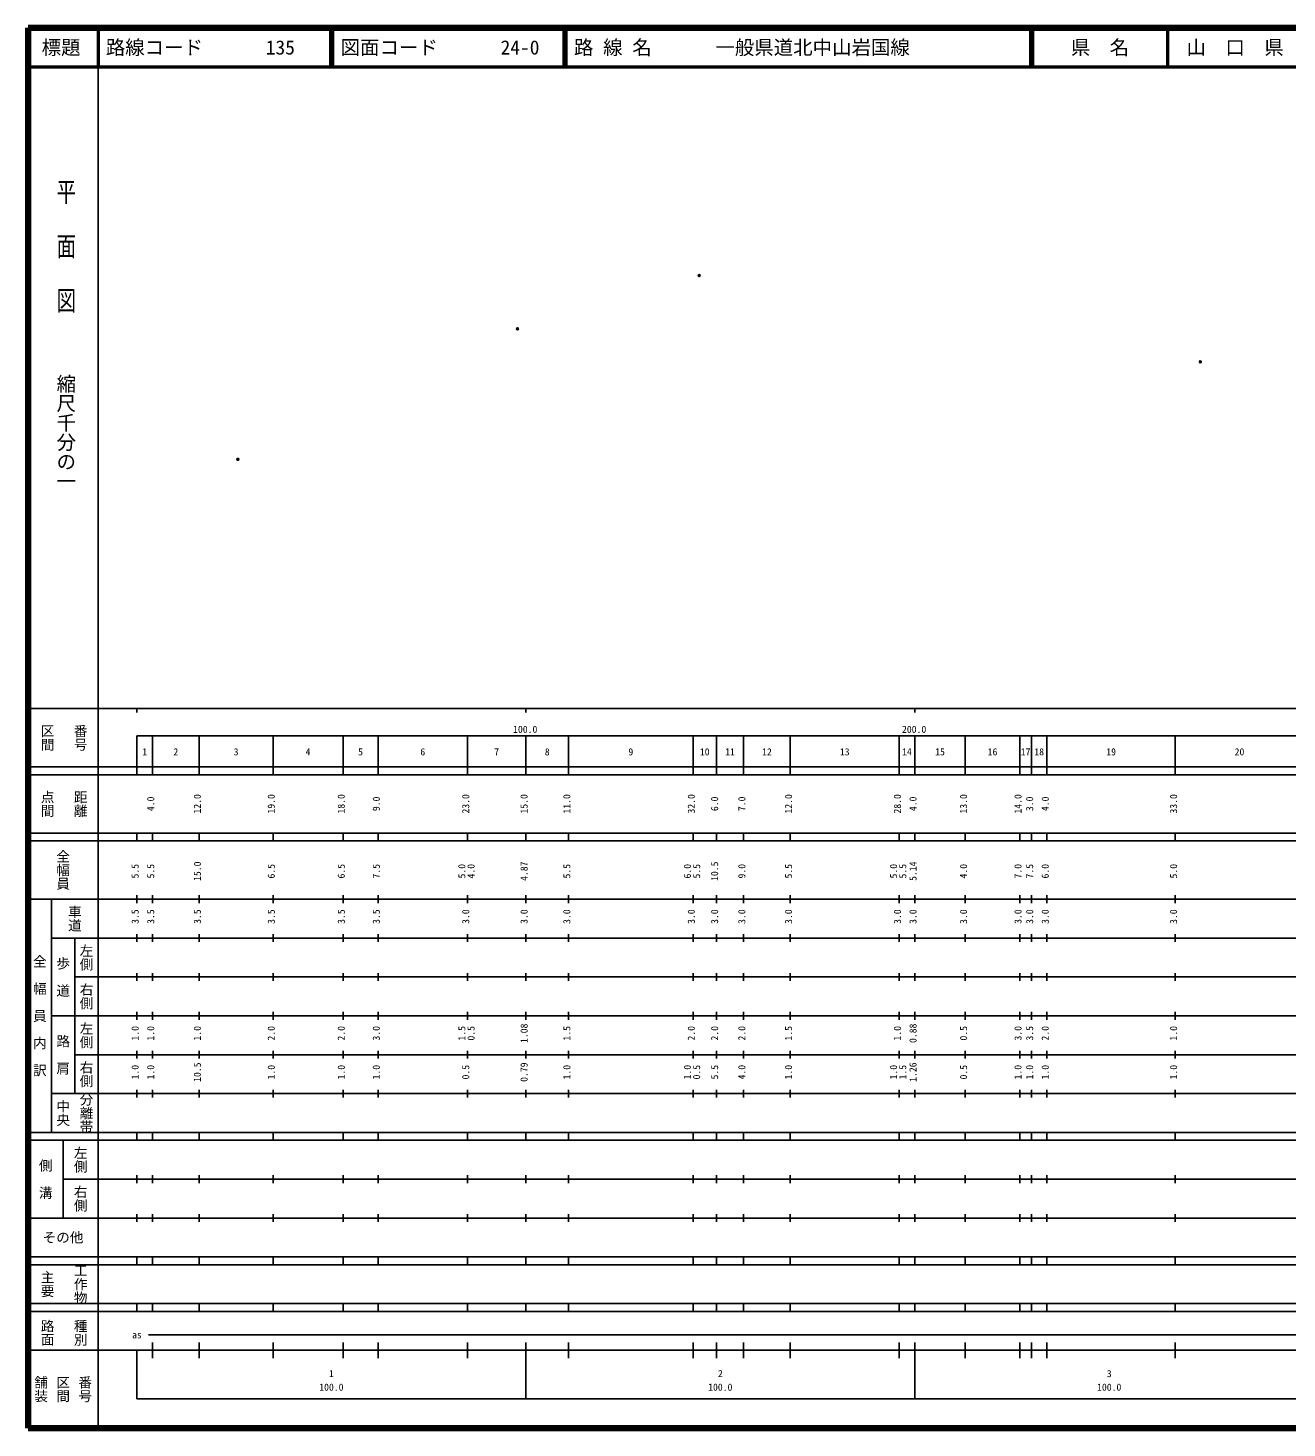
# Model space of a CAD drawing. Units: millimetres on the paper. Extents: x 40 to 680, y 20 to 380.
# Drawn here: x 40 to 363.7, y 20 to 380 of the extents above; entities that cross this region are included whole.
import ezdxf
from ezdxf.enums import TextEntityAlignment as Align

# ---------------------------------------------------------------- set-up
doc = ezdxf.new("R2010")
doc.units = ezdxf.units.MM
doc.header["$PDMODE"] = 32
doc.header["$PDSIZE"] = 0.5
doc.layers.add('M-OTRS', color=6, linetype='Continuous')
doc.layers.add('M-TTL-TXT', color=7, linetype='Continuous')
for name, color, linetype, lineweight in [('M-TTL', 2, 'Continuous', 140), ('M-TTL-BAND', 7, 'Continuous', 25), ('M-TTL-LINE', 7, 'Continuous', 50)]:
    doc.layers.add(name, color=color, linetype=linetype, lineweight=lineweight)
doc.styles.add('@ＭＳ ゴシック', font='')
doc.styles.add('ＭＳ ゴシック', font='')
doc.styles.get('@ＭＳ ゴシック').set_extended_font_data('@MS Gothic')
doc.styles.get('ＭＳ ゴシック').set_extended_font_data('MS Gothic')

msp = doc.modelspace()

# ---------------------------------------------------------------- linework, layer by layer
at = {"layer": 'M-OTRS'}
for p in [(212.58, 316.325), (165.884, 302.642), (341.427, 294.184), (93.953, 269.082)]:
    msp.add_point(p, dxfattribs=at)
at = {"layer": 'M-TTL'}
for p, q in [((40, 380), (40, 20)), ((680, 380), (40, 380)), ((40, 20), (680, 20))]:
    msp.add_line(p, q, dxfattribs=at)
at = {"layer": 'M-TTL-BAND'}
for p, q in [((58, 370), (58, 20)), ((40, 205), (579, 205)), ((68, 205), (68, 204)), ((168, 205), (168, 204)), ((268, 205), (268, 204)), ((68, 198), (579, 198)), ((68, 198), (68, 188)), ((72, 188), (72, 198)), ((84, 188), (84, 198)), ((103, 188), (103, 198)), ((121, 188), (121, 198)), ((130, 188), (130, 198)), ((153, 188), (153, 198)), ((168, 188), (168, 198)), ((179, 188), (179, 198)), ((211, 188), (211, 198)), ((217, 188), (217, 198)), ((224, 188), (224, 198)), ((236, 188), (236, 198)), ((264, 188), (264, 198)), ((268, 188), (268, 198)), ((281, 188), (281, 198)), ((295, 188), (295, 198)), ((298, 188), (298, 198)), ((302, 188), (302, 198)), ((335, 188), (335, 198)), ((40, 190), (579, 190)), ((40, 188), (579, 188)), ((40, 173), (579, 173)), ((68, 171), (68, 173)), ((72, 171), (72, 173)), ((84, 171), (84, 173)), ((103, 171), (103, 173)), ((121, 171), (121, 173)), ((130, 171), (130, 173)), ((153, 171), (153, 173)), ((168, 171), (168, 173)), ((179, 171), (179, 173)), ((211, 171), (211, 173)), ((217, 171), (217, 173)), ((224, 171), (224, 173)), ((236, 171), (236, 173)), ((264, 171), (264, 173)), ((268, 171), (268, 173)), ((281, 171), (281, 173)), ((295, 171), (295, 173)), ((298, 171), (298, 173)), ((302, 171), (302, 173)), ((335, 171), (335, 173)), ((40, 171), (579, 171)), ((40, 156), (579, 156)), ((46, 96), (46, 156)), ((68, 155), (68, 157)), ((72, 155), (72, 157)), ((84, 155), (84, 157)), ((103, 155), (103, 157)), ((121, 155), (121, 157)), ((130, 155), (130, 157)), ((153, 155), (153, 157)), ((168, 155), (168, 157)), ((179, 155), (179, 157)), ((211, 155), (211, 157)), ((217, 155), (217, 157)), ((224, 155), (224, 157)), ((236, 155), (236, 157)), ((264, 155), (264, 157)), ((268, 155), (268, 157)), ((281, 155), (281, 157)), ((295, 155), (295, 157)), ((298, 155), (298, 157)), ((302, 155), (302, 157)), ((335, 155), (335, 157)), ((46, 146), (579, 146)), ((52, 146), (52, 106)), ((68, 145), (68, 147)), ((72, 145), (72, 147)), ((84, 145), (84, 147)), ((103, 145), (103, 147)), ((121, 145), (121, 147)), ((130, 145), (130, 147)), ((153, 145), (153, 147)), ((168, 145), (168, 147)), ((179, 145), (179, 147)), ((211, 145), (211, 147)), ((217, 145), (217, 147)), ((224, 145), (224, 147)), ((236, 145), (236, 147)), ((264, 145), (264, 147)), ((268, 145), (268, 147)), ((281, 145), (281, 147)), ((295, 145), (295, 147)), ((298, 145), (298, 147)), ((302, 145), (302, 147)), ((335, 145), (335, 147)), ((68, 135), (68, 137)), ((72, 135), (72, 137)), ((84, 135), (84, 137)), ((103, 135), (103, 137)), ((121, 135), (121, 137)), ((130, 135), (130, 137)), ((153, 135), (153, 137)), ((168, 135), (168, 137)), ((179, 135), (179, 137)), ((211, 135), (211, 137)), ((217, 135), (217, 137)), ((224, 135), (224, 137)), ((236, 135), (236, 137)), ((264, 135), (264, 137)), ((268, 135), (268, 137)), ((281, 135), (281, 137)), ((295, 135), (295, 137)), ((298, 135), (298, 137)), ((302, 135), (302, 137)), ((335, 135), (335, 137)), ((52, 136), (579, 136)), ((46, 126), (579, 126)), ((68, 125), (68, 127)), ((72, 125), (72, 127)), ((84, 125), (84, 127)), ((103, 125), (103, 127)), ((121, 125), (121, 127)), ((130, 125), (130, 127)), ((153, 125), (153, 127)), ((168, 125), (168, 127)), ((179, 125), (179, 127)), ((211, 125), (211, 127)), ((217, 125), (217, 127)), ((224, 125), (224, 127)), ((236, 125), (236, 127)), ((264, 125), (264, 127)), ((268, 125), (268, 127)), ((281, 125), (281, 127)), ((295, 125), (295, 127)), ((298, 125), (298, 127)), ((302, 125), (302, 127)), ((335, 125), (335, 127)), ((52, 116), (579, 116)), ((68, 115), (68, 117)), ((72, 115), (72, 117)), ((84, 115), (84, 117)), ((103, 115), (103, 117)), ((121, 115), (121, 117)), ((130, 115), (130, 117)), ((153, 115), (153, 117)), ((168, 115), (168, 117)), ((179, 115), (179, 117)), ((211, 115), (211, 117)), ((217, 115), (217, 117)), ((224, 115), (224, 117)), ((236, 115), (236, 117)), ((264, 115), (264, 117)), ((268, 115), (268, 117)), ((281, 115), (281, 117)), ((295, 115), (295, 117)), ((298, 115), (298, 117)), ((302, 115), (302, 117)), ((335, 115), (335, 117)), ((46, 106), (579, 106)), ((68, 105), (68, 107)), ((72, 105), (72, 107)), ((84, 105), (84, 107)), ((103, 105), (103, 107)), ((121, 105), (121, 107)), ((130, 105), (130, 107)), ((153, 105), (153, 107)), ((168, 105), (168, 107)), ((179, 105), (179, 107)), ((211, 105), (211, 107)), ((217, 105), (217, 107)), ((224, 105), (224, 107)), ((236, 105), (236, 107)), ((264, 105), (264, 107)), ((268, 105), (268, 107)), ((281, 105), (281, 107)), ((295, 105), (295, 107)), ((298, 105), (298, 107)), ((302, 105), (302, 107)), ((335, 105), (335, 107)), ((40, 96), (579, 96)), ((40, 94), (579, 94)), ((49, 94), (49, 74)), ((68, 94), (68, 96)), ((72, 94), (72, 96)), ((84, 94), (84, 96)), ((103, 94), (103, 96)), ((121, 94), (121, 96)), ((130, 94), (130, 96)), ((153, 94), (153, 96)), ((168, 94), (168, 96)), ((179, 94), (179, 96)), ((211, 94), (211, 96)), ((217, 94), (217, 96)), ((224, 94), (224, 96)), ((236, 94), (236, 96)), ((264, 94), (264, 96)), ((268, 94), (268, 96)), ((281, 94), (281, 96)), ((295, 94), (295, 96)), ((298, 94), (298, 96)), ((302, 94), (302, 96)), ((335, 94), (335, 96)), ((49, 84), (579, 84)), ((68, 83), (68, 85)), ((72, 83), (72, 85)), ((84, 83), (84, 85)), ((103, 83), (103, 85)), ((121, 83), (121, 85)), ((130, 83), (130, 85)), ((153, 83), (153, 85)), ((168, 83), (168, 85)), ((179, 83), (179, 85)), ((211, 83), (211, 85)), ((217, 83), (217, 85)), ((224, 83), (224, 85)), ((236, 83), (236, 85)), ((264, 83), (264, 85)), ((268, 83), (268, 85)), ((281, 83), (281, 85)), ((295, 83), (295, 85)), ((298, 83), (298, 85)), ((302, 83), (302, 85)), ((335, 83), (335, 85)), ((40, 74), (579, 74)), ((68, 73), (68, 75)), ((72, 73), (72, 75)), ((84, 73), (84, 75)), ((103, 73), (103, 75)), ((121, 73), (121, 75)), ((130, 73), (130, 75)), ((153, 73), (153, 75)), ((168, 73), (168, 75)), ((179, 73), (179, 75)), ((211, 73), (211, 75)), ((217, 73), (217, 75)), ((224, 73), (224, 75)), ((236, 73), (236, 75)), ((264, 73), (264, 75)), ((268, 73), (268, 75)), ((281, 73), (281, 75)), ((295, 73), (295, 75)), ((298, 73), (298, 75)), ((302, 73), (302, 75)), ((335, 73), (335, 75)), ((40, 64), (579, 64)), ((40, 62), (579, 62)), ((68, 62), (68, 64)), ((72, 62), (72, 64)), ((84, 62), (84, 64)), ((103, 62), (103, 64)), ((121, 62), (121, 64)), ((130, 62), (130, 64)), ((153, 62), (153, 64)), ((168, 62), (168, 64)), ((179, 62), (179, 64)), ((211, 62), (211, 64)), ((217, 62), (217, 64)), ((224, 62), (224, 64)), ((236, 62), (236, 64)), ((264, 62), (264, 64)), ((268, 62), (268, 64)), ((281, 62), (281, 64)), ((295, 62), (295, 64)), ((298, 62), (298, 64)), ((302, 62), (302, 64)), ((335, 62), (335, 64)), ((40, 52), (579, 52)), ((68, 50), (68, 52)), ((72, 50), (72, 52)), ((84, 50), (84, 52)), ((103, 50), (103, 52)), ((121, 50), (121, 52)), ((130, 50), (130, 52)), ((153, 50), (153, 52)), ((168, 50), (168, 52)), ((179, 50), (179, 52)), ((211, 50), (211, 52)), ((217, 50), (217, 52)), ((224, 50), (224, 52)), ((236, 50), (236, 52)), ((264, 50), (264, 52)), ((268, 50), (268, 52)), ((281, 50), (281, 52)), ((295, 50), (295, 52)), ((298, 50), (298, 52)), ((302, 50), (302, 52)), ((335, 50), (335, 52)), ((40, 50), (579, 50)), ((71, 44), (565, 44)), ((40, 40), (579, 40)), ((68, 40), (68, 27.5)), ((72, 38), (72, 42)), ((84, 38), (84, 42)), ((103, 38), (103, 42)), ((121, 38), (121, 42)), ((130, 38), (130, 42)), ((153, 38), (153, 42)), ((168, 27.5), (168, 42)), ((179, 38), (179, 42)), ((211, 38), (211, 42)), ((217, 38), (217, 42)), ((224, 38), (224, 42)), ((236, 38), (236, 42)), ((264, 38), (264, 42)), ((268, 27.5), (268, 42)), ((281, 38), (281, 42)), ((295, 38), (295, 42)), ((298, 38), (298, 42)), ((302, 38), (302, 42)), ((335, 38), (335, 42)), ((68, 27.5), (579, 27.5))]:
    msp.add_line(p, q, dxfattribs=at)
at = {"layer": 'M-TTL-LINE'}
for p, q in [((58, 380), (58, 370)), ((117.75, 380), (117.75, 370)), ((118.25, 380), (118.25, 370)), ((177.75, 380), (177.75, 370)), ((178.25, 380), (178.25, 370)), ((297.75, 380), (297.75, 370)), ((298.25, 380), (298.25, 370)), ((333, 380), (333, 370)), ((40, 370), (680, 370))]:
    msp.add_line(p, q, dxfattribs=at)

# ---------------------------------------------------------------- texts
at = {"layer": 'M-TTL-BAND', "style": '@ＭＳ ゴシック', "width": 1.4}
msp.add_text('平  面  図', height=3.666, rotation=270, dxfattribs=at).set_placement((49.777, 306.475), align=Align.MIDDLE_RIGHT)
at = {"layer": 'M-TTL-BAND', "style": '@ＭＳ ゴシック'}
msp.add_text('縮尺千分の一', height=3.666, rotation=270, dxfattribs=at).set_placement((49.777, 261.03), align=Align.MIDDLE_RIGHT)
for s, p in [('区間', (45, 197.5)), ('番号', (53.5, 197.5)), ('点間', (45, 180.5)), ('距離', (53.5, 180.5)), ('全幅員', (49, 163.5)), ('車道', (52, 151)), ('左側', (55, 141)), ('全\u3000幅\u3000員\u3000内\u3000訳', (43, 126)), ('歩\u3000道', (49, 136)), ('右側', (55, 131)), ('左側', (55, 121)), ('路\u3000肩', (49, 116)), ('右側', (55, 111)), ('分離帯', (55, 101)), ('中央', (49, 101)), ('左側', (53.5, 89)), ('側\u3000溝', (44.5, 84)), ('右側', (53.5, 79)), ('工作物', (53.5, 57)), ('主要', (45, 57)), ('路面', (45, 44.5)), ('種別', (53.5, 44.5)), ('舗装', (43.333, 30)), ('区間', (49, 30)), ('番号', (54.667, 30))]:
    msp.add_text(s, height=2.566, rotation=270, dxfattribs=at).set_placement(p, align=Align.MIDDLE_CENTER)
at = {"layer": 'M-TTL-BAND', "style": 'ＭＳ ゴシック'}
for s, p in [('100.0', (167.844, 198.195)), ('200.0', (267.844, 198.195)), ('1', (70, 192.405)), ('2', (78, 192.405)), ('3', (93.5, 192.405)), ('4', (112, 192.405)), ('5', (125.5, 192.405)), ('6', (141.5, 192.405)), ('7', (160.5, 192.405)), ('8', (173.5, 192.405)), ('9', (195, 192.405)), ('10', (214, 192.405)), ('11', (220.5, 192.405)), ('12', (230, 192.405)), ('13', (250, 192.405)), ('14', (266, 192.405)), ('15', (274.5, 192.405)), ('16', (288, 192.405)), ('17', (296.5, 192.405)), ('18', (300, 192.405)), ('19', (318.5, 192.405)), ('20', (351.5, 192.405)), ('as', (68, 42.5)), ('1', (118, 32.523)), ('2', (218, 32.523)), ('3', (318, 32.523)), ('100.0', (118, 29.033)), ('100.0', (218, 29.033)), ('100.0', (318, 29.033))]:
    msp.add_text(s, height=1.833, dxfattribs=at).set_placement(p, align=Align.BOTTOM_CENTER)
for s, p in [('4.0', (73, 180.5)), ('12.0', (85, 180.5)), ('19.0', (104, 180.5)), ('18.0', (122, 180.5)), ('9.0', (131, 180.5)), ('23.0', (154, 180.5)), ('15.0', (169, 180.5)), ('11.0', (180, 180.5)), ('32.0', (212, 180.5)), ('6.0', (218, 180.5)), ('7.0', (225, 180.5)), ('12.0', (237, 180.5)), ('28.0', (265, 180.5)), ('4.0', (269, 180.5)), ('13.0', (282, 180.5)), ('14.0', (296, 180.5)), ('3.0', (299, 180.5)), ('4.0', (303, 180.5)), ('33.0', (336, 180.5)), ('5.5', (69, 163.174)), ('5.5', (73, 163.174)), ('15.0', (85, 163.174)), ('6.5', (104, 163.174)), ('6.5', (122, 163.174)), ('7.5', (131, 163.174)), ('5.0', (153, 163.174)), ('4.0', (155.37, 163.174)), ('4.87', (169, 163.174)), ('5.5', (180, 163.174)), ('6.0', (211, 163.174)), ('5.5', (213.37, 163.174)), ('10.5', (218, 163.174)), ('9.0', (225, 163.174)), ('5.5', (237, 163.174)), ('5.0', (264, 163.174)), ('5.5', (266.37, 163.174)), ('5.14', (269, 163.174)), ('4.0', (282, 163.174)), ('7.0', (296, 163.174)), ('7.5', (299, 163.174)), ('6.0', (303, 163.174)), ('5.0', (336, 163.174)), ('3.5', (69, 151.5)), ('3.5', (73, 151.5)), ('3.5', (85, 151.5)), ('3.5', (104, 151.5)), ('3.5', (122, 151.5)), ('3.5', (131, 151.5)), ('3.0', (154, 151.5)), ('3.0', (169, 151.5)), ('3.0', (180, 151.5)), ('3.0', (212, 151.5)), ('3.0', (218, 151.5)), ('3.0', (225, 151.5)), ('3.0', (237, 151.5)), ('3.0', (265, 151.5)), ('3.0', (269, 151.5)), ('3.0', (282, 151.5)), ('3.0', (296, 151.5)), ('3.0', (299, 151.5)), ('3.0', (303, 151.5)), ('3.0', (336, 151.5)), ('1.0', (69, 121.5)), ('1.0', (73, 121.5)), ('1.0', (85, 121.5)), ('2.0', (104, 121.5)), ('2.0', (122, 121.5)), ('3.0', (131, 121.5)), ('1.5', (153, 121.5)), ('0.5', (155.37, 121.5)), ('1.08', (169, 121.5)), ('1.5', (180, 121.5)), ('2.0', (212, 121.5)), ('2.0', (218, 121.5)), ('2.0', (225, 121.5)), ('1.5', (237, 121.5)), ('1.0', (265, 121.5)), ('0.88', (269, 121.5)), ('0.5', (282, 121.5)), ('3.0', (296, 121.5)), ('3.5', (299, 121.5)), ('2.0', (303, 121.5)), ('1.0', (336, 121.5)), ('1.0', (69, 111.5)), ('1.0', (73, 111.5)), ('10.5', (85, 111.5)), ('1.0', (104, 111.5)), ('1.0', (122, 111.5)), ('1.0', (131, 111.5)), ('0.5', (154, 111.5)), ('0.79', (169, 111.5)), ('1.0', (180, 111.5)), ('1.0', (211, 111.5)), ('0.5', (213.37, 111.5)), ('5.5', (218, 111.5)), ('4.0', (225, 111.5)), ('1.0', (237, 111.5)), ('1.0', (264, 111.5)), ('1.5', (266.37, 111.5)), ('1.26', (269, 111.5)), ('0.5', (282, 111.5)), ('1.0', (296, 111.5)), ('1.0', (299, 111.5)), ('1.0', (303, 111.5)), ('1.0', (336, 111.5))]:
    msp.add_text(s, height=1.833, rotation=90, dxfattribs=at).set_placement(p, align=Align.BOTTOM_CENTER)
msp.add_text('その他', height=2.566, dxfattribs=at).set_placement((49, 69), align=Align.MIDDLE_CENTER)
at = {"layer": 'M-TTL-TXT', "style": 'ＭＳ ゴシック'}
for s, p in [('標題', (48.5, 375)), ('県\u3000名', (315.625, 375)), ('山\u3000口\u3000県', (350.375, 375))]:
    msp.add_text(s, height=3.666, dxfattribs=at).set_placement(p, align=Align.MIDDLE_CENTER)
for s, p in [('路線コード', (60, 375)), ('135', (101.142, 375)), ('図面コード', (120.38, 375)), ('24-0', (161.521, 375)), ('路 線 名', (180.38, 375)), ('一般県道北中山岩国線', (216.734, 375))]:
    msp.add_text(s, height=3.666, dxfattribs=at).set_placement(p, align=Align.MIDDLE_LEFT)

doc.saveas('drawing.dxf')
